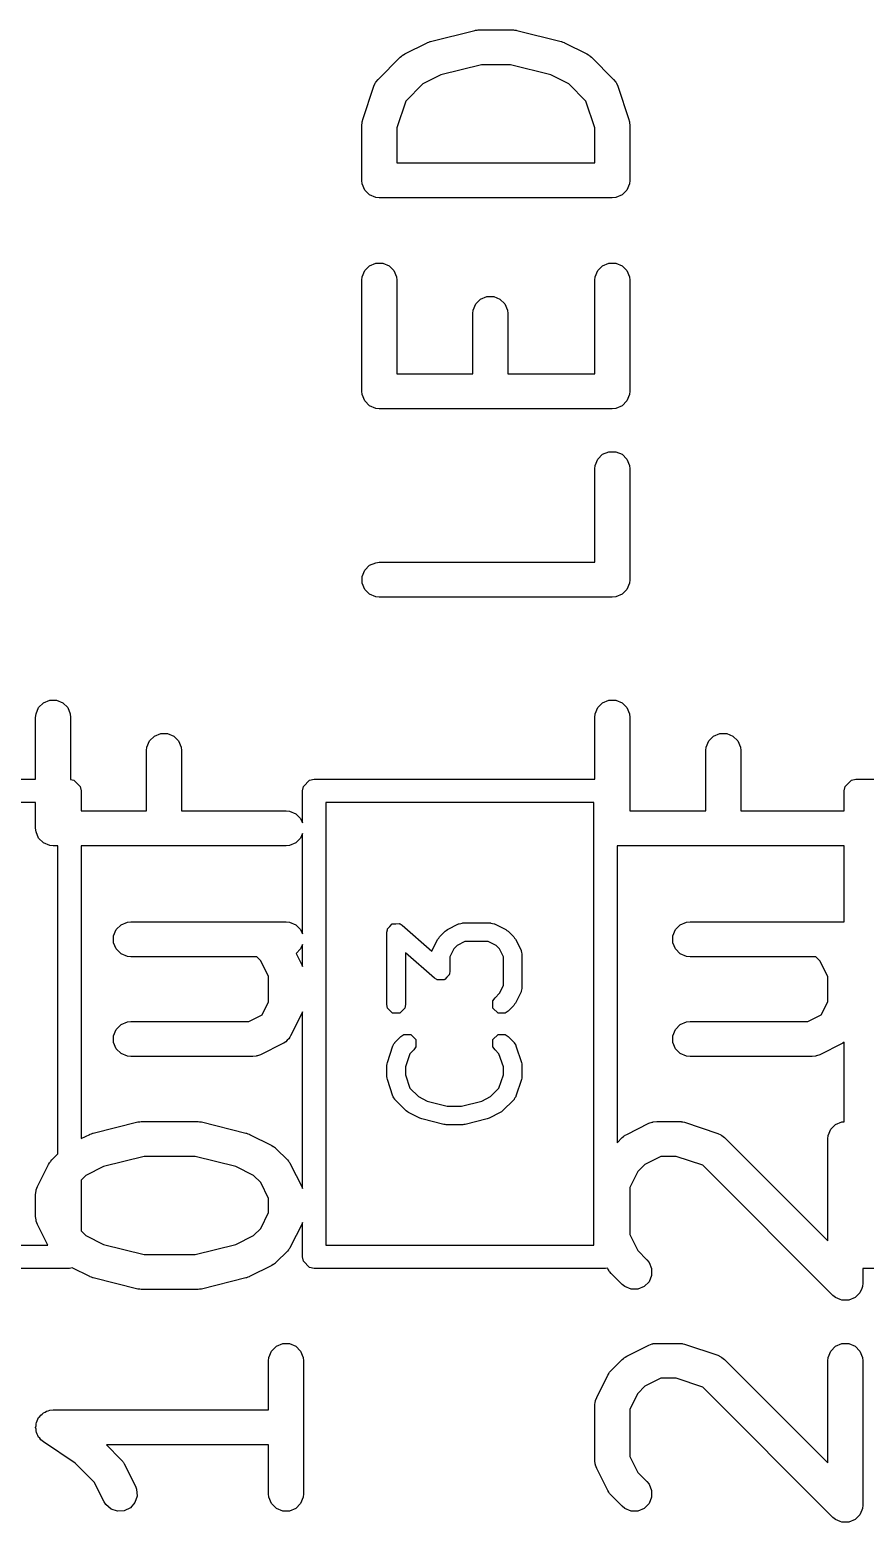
# Model space of a CAD drawing. Extents: x 1.56 to 6.49, y -4.6 to -1.37.
# Drawn here: x 3.6321 to 3.7732, y -2.2033 to -1.9511 of the extents above; entities that cross this region are included whole.
import ezdxf

# ---------------------------------------------------------------- set-up
doc = ezdxf.new("R2010")
doc.units = 0
doc.header["$MEASUREMENT"] = 0
doc.layers.add('BLACK', color=7, linetype='CONTINUOUS')

msp = doc.modelspace()

# ---------------------------------------------------------------- linework, layer by layer
at = {"layer": 'BLACK', "linetype": 'CONTINUOUS'}
for p, q in [((3.69979, -1.95308), (3.70729, -1.9512)), ((3.70729, -1.9512), (3.70739, -1.95119)), ((3.70739, -1.95119), (3.70743, -1.95117)), ((3.70743, -1.95117), (3.70765, -1.95115)), ((3.70765, -1.95115), (3.70786, -1.95112)), ((3.70786, -1.95112), (3.70791, -1.95113)), ((3.70791, -1.95113), (3.70801, -1.95112)), ((3.70801, -1.95112), (3.71363, -1.95112)), ((3.71363, -1.95112), (3.71373, -1.95113)), ((3.71373, -1.95113), (3.71378, -1.95112)), ((3.71378, -1.95112), (3.71399, -1.95115)), ((3.71399, -1.95115), (3.71421, -1.95117)), ((3.71421, -1.95117), (3.71425, -1.95119)), ((3.71425, -1.95119), (3.71435, -1.9512)), ((3.71435, -1.9512), (3.72185, -1.95308)), ((3.69544, -1.95518), (3.69919, -1.9533)), ((3.69919, -1.9533), (3.69923, -1.95329)), ((3.69923, -1.95329), (3.69925, -1.95327)), ((3.69925, -1.95327), (3.69949, -1.95319)), ((3.69949, -1.95319), (3.69973, -1.9531)), ((3.69973, -1.9531), (3.69975, -1.95309)), ((3.69975, -1.95309), (3.69979, -1.95308)), ((3.72185, -1.95308), (3.72189, -1.95309)), ((3.72189, -1.95309), (3.72191, -1.9531)), ((3.72191, -1.9531), (3.72215, -1.95319)), ((3.72215, -1.95319), (3.72239, -1.95327)), ((3.72239, -1.95327), (3.72241, -1.95329)), ((3.72241, -1.95329), (3.72245, -1.9533)), ((3.72245, -1.9533), (3.7262, -1.95518)), ((3.69092, -1.95948), (3.69467, -1.95573)), ((3.69467, -1.95573), (3.6949, -1.95554)), ((3.6949, -1.95554), (3.69495, -1.95549)), ((3.69495, -1.95549), (3.69504, -1.95543)), ((3.69504, -1.95543), (3.69512, -1.95536)), ((3.69512, -1.95536), (3.69519, -1.95533)), ((3.69519, -1.95533), (3.69544, -1.95518)), ((3.7262, -1.95518), (3.72645, -1.95533)), ((3.72645, -1.95533), (3.72652, -1.95536)), ((3.72652, -1.95536), (3.7266, -1.95543)), ((3.7266, -1.95543), (3.72669, -1.95549)), ((3.72669, -1.95549), (3.72674, -1.95554)), ((3.72674, -1.95554), (3.72697, -1.95573)), ((3.72697, -1.95573), (3.73072, -1.95948)), ((3.69055, -1.95993), (3.69092, -1.95948)), ((3.70154, -1.95873), (3.69851, -1.96024)), ((3.70837, -1.95702), (3.70154, -1.95873)), ((3.71327, -1.95702), (3.70837, -1.95702)), ((3.7201, -1.95873), (3.71327, -1.95702)), ((3.72313, -1.96024), (3.7201, -1.95873)), ((3.73072, -1.95948), (3.73109, -1.95993)), ((3.68833, -1.96626), (3.69021, -1.96063)), ((3.69021, -1.96063), (3.69044, -1.9601)), ((3.69044, -1.9601), (3.69051, -1.96002)), ((3.69051, -1.96002), (3.69055, -1.95993)), ((3.69851, -1.96024), (3.69559, -1.96316)), ((3.72605, -1.96316), (3.72313, -1.96024)), ((3.73109, -1.95993), (3.73113, -1.96002)), ((3.73113, -1.96002), (3.7312, -1.9601)), ((3.7312, -1.9601), (3.73143, -1.96063)), ((3.73143, -1.96063), (3.73331, -1.96626)), ((3.69559, -1.96316), (3.69409, -1.96767)), ((3.72755, -1.96767), (3.72605, -1.96316)), ((3.68818, -1.96719), (3.68821, -1.9669)), ((3.68821, -1.96682), (3.68823, -1.96672)), ((3.68821, -1.9669), (3.68821, -1.96682)), ((3.68823, -1.96672), (3.68824, -1.96662)), ((3.68824, -1.96662), (3.68827, -1.96654)), ((3.68827, -1.96654), (3.68833, -1.96626)), ((3.73331, -1.96626), (3.73337, -1.96654)), ((3.73337, -1.96654), (3.7334, -1.96662)), ((3.7334, -1.96662), (3.73341, -1.96672)), ((3.73341, -1.96672), (3.73343, -1.96682)), ((3.73343, -1.96682), (3.73343, -1.9669)), ((3.73343, -1.9669), (3.73346, -1.96719)), ((3.68818, -1.97657), (3.68818, -1.96719)), ((3.69409, -1.96767), (3.69409, -1.97361)), ((3.72755, -1.97361), (3.72755, -1.96767)), ((3.73346, -1.96719), (3.73346, -1.97657)), ((3.69409, -1.97361), (3.72755, -1.97361)), ((3.68824, -1.97714), (3.68818, -1.97657)), ((3.68868, -1.97821), (3.68824, -1.97714)), ((3.7334, -1.97714), (3.73296, -1.97821)), ((3.73346, -1.97657), (3.7334, -1.97714)), ((3.68949, -1.97902), (3.68868, -1.97821)), ((3.69056, -1.97946), (3.68949, -1.97902)), ((3.69113, -1.97952), (3.69056, -1.97946)), ((3.7305, -1.97952), (3.69113, -1.97952)), ((3.73108, -1.97946), (3.7305, -1.97952)), ((3.73215, -1.97902), (3.73108, -1.97946)), ((3.73296, -1.97821), (3.73215, -1.97902)), ((3.68824, -1.99286), (3.68868, -1.9918)), ((3.68868, -1.9918), (3.68949, -1.99098)), ((3.68949, -1.99098), (3.69056, -1.99054)), ((3.69056, -1.99054), (3.69171, -1.99054)), ((3.69171, -1.99054), (3.69278, -1.99098)), ((3.69278, -1.99098), (3.69359, -1.9918)), ((3.69359, -1.9918), (3.69403, -1.99286)), ((3.72761, -1.99286), (3.72805, -1.9918)), ((3.72805, -1.9918), (3.72886, -1.99098)), ((3.72886, -1.99098), (3.72993, -1.99054)), ((3.72993, -1.99054), (3.73108, -1.99054)), ((3.73108, -1.99054), (3.73215, -1.99098)), ((3.73215, -1.99098), (3.73296, -1.9918)), ((3.73296, -1.9918), (3.7334, -1.99286)), ((3.68818, -1.99344), (3.68824, -1.99286)), ((3.68818, -2.01219), (3.68818, -1.99344)), ((3.69403, -1.99286), (3.69409, -1.99344)), ((3.69409, -1.99344), (3.69409, -2.00923)), ((3.72755, -1.99344), (3.72761, -1.99286)), ((3.72755, -2.00923), (3.72755, -1.99344)), ((3.7334, -1.99286), (3.73346, -1.99344)), ((3.73346, -1.99344), (3.73346, -2.01219)), ((3.70743, -1.99742), (3.70824, -1.99661)), ((3.70824, -1.99661), (3.70931, -1.99617)), ((3.70931, -1.99617), (3.71046, -1.99617)), ((3.71046, -1.99617), (3.71152, -1.99661)), ((3.71152, -1.99661), (3.71234, -1.99742)), ((3.70693, -1.99906), (3.70699, -1.99849)), ((3.70693, -2.00923), (3.70693, -1.99906)), ((3.70699, -1.99849), (3.70743, -1.99742)), ((3.71234, -1.99742), (3.71278, -1.99849)), ((3.71278, -1.99849), (3.71284, -1.99906)), ((3.71284, -1.99906), (3.71284, -2.00923)), ((3.69409, -2.00923), (3.70693, -2.00923)), ((3.71284, -2.00923), (3.72755, -2.00923)), ((3.68824, -2.01276), (3.68818, -2.01219)), ((3.73346, -2.01219), (3.7334, -2.01276)), ((3.68868, -2.01383), (3.68824, -2.01276)), ((3.68949, -2.01464), (3.68868, -2.01383)), ((3.69056, -2.01508), (3.68949, -2.01464)), ((3.73215, -2.01464), (3.73108, -2.01508)), ((3.73296, -2.01383), (3.73215, -2.01464)), ((3.7334, -2.01276), (3.73296, -2.01383)), ((3.69113, -2.01514), (3.69056, -2.01508)), ((3.7305, -2.01514), (3.69113, -2.01514)), ((3.73108, -2.01508), (3.7305, -2.01514)), ((3.72886, -2.02285), (3.72993, -2.02241)), ((3.72993, -2.02241), (3.73108, -2.02241)), ((3.73108, -2.02241), (3.73215, -2.02285)), ((3.72755, -2.02531), (3.72761, -2.02473)), ((3.72761, -2.02473), (3.72805, -2.02367)), ((3.72805, -2.02367), (3.72886, -2.02285)), ((3.73215, -2.02285), (3.73296, -2.02367)), ((3.73296, -2.02367), (3.7334, -2.02473)), ((3.7334, -2.02473), (3.73346, -2.02531)), ((3.72755, -2.0411), (3.72755, -2.02531)), ((3.73346, -2.02531), (3.73346, -2.04406)), ((3.68824, -2.04348), (3.68868, -2.04242)), ((3.68868, -2.04242), (3.68949, -2.0416)), ((3.68949, -2.0416), (3.69056, -2.04116)), ((3.69056, -2.04116), (3.69113, -2.0411)), ((3.69113, -2.0411), (3.72755, -2.0411)), ((3.68824, -2.04463), (3.68824, -2.04348)), ((3.68868, -2.0457), (3.68824, -2.04463)), ((3.7334, -2.04463), (3.73296, -2.0457)), ((3.73346, -2.04406), (3.7334, -2.04463)), ((3.68949, -2.04651), (3.68868, -2.0457)), ((3.69056, -2.04695), (3.68949, -2.04651)), ((3.69113, -2.04701), (3.69056, -2.04695)), ((3.7305, -2.04701), (3.69113, -2.04701)), ((3.73108, -2.04695), (3.7305, -2.04701)), ((3.73215, -2.04651), (3.73108, -2.04695)), ((3.73296, -2.0457), (3.73215, -2.04651)), ((3.63356, -2.06566), (3.63438, -2.06485)), ((3.63438, -2.06485), (3.63544, -2.06441)), ((3.63544, -2.06441), (3.63659, -2.06441)), ((3.63659, -2.06441), (3.63766, -2.06485)), ((3.63766, -2.06485), (3.63847, -2.06566)), ((3.72805, -2.06566), (3.72886, -2.06485)), ((3.72886, -2.06485), (3.72993, -2.06441)), ((3.72993, -2.06441), (3.73108, -2.06441)), ((3.73108, -2.06441), (3.73215, -2.06485)), ((3.73215, -2.06485), (3.73296, -2.06566)), ((3.63306, -2.0673), (3.63312, -2.06673)), ((3.63306, -2.07776), (3.63306, -2.0673)), ((3.63312, -2.06673), (3.63356, -2.06566)), ((3.63847, -2.06566), (3.63891, -2.06673)), ((3.63891, -2.06673), (3.63897, -2.0673)), ((3.63897, -2.0673), (3.63897, -2.07779)), ((3.72755, -2.0673), (3.72761, -2.06673)), ((3.72755, -2.07776), (3.72755, -2.0673)), ((3.72761, -2.06673), (3.72805, -2.06566)), ((3.73296, -2.06566), (3.7334, -2.06673)), ((3.7334, -2.06673), (3.73346, -2.0673)), ((3.73346, -2.0673), (3.73346, -2.0831)), ((3.65231, -2.07129), (3.65312, -2.07047)), ((3.65312, -2.07047), (3.65419, -2.07003)), ((3.65419, -2.07003), (3.65534, -2.07003)), ((3.65534, -2.07003), (3.6564, -2.07047)), ((3.6564, -2.07047), (3.65722, -2.07129)), ((3.7468, -2.07129), (3.74761, -2.07047)), ((3.74761, -2.07047), (3.74868, -2.07003)), ((3.74868, -2.07003), (3.74983, -2.07003)), ((3.74983, -2.07003), (3.75089, -2.07047)), ((3.75089, -2.07047), (3.75171, -2.07129)), ((3.65181, -2.07293), (3.65187, -2.07235)), ((3.65181, -2.0831), (3.65181, -2.07293)), ((3.65187, -2.07235), (3.65231, -2.07129)), ((3.65722, -2.07129), (3.65766, -2.07235)), ((3.65766, -2.07235), (3.65772, -2.07293)), ((3.65772, -2.07293), (3.65772, -2.0831)), ((3.7463, -2.07293), (3.74636, -2.07235)), ((3.7463, -2.0831), (3.7463, -2.07293)), ((3.74636, -2.07235), (3.7468, -2.07129)), ((3.75171, -2.07129), (3.75215, -2.07235)), ((3.75215, -2.07235), (3.75221, -2.07293)), ((3.75221, -2.07293), (3.75221, -2.0831)), ((3.58957, -2.07776), (3.63306, -2.07776)), ((3.63897, -2.07779), (3.63953, -2.07791)), ((3.63953, -2.07791), (3.6406, -2.07897)), ((3.6783, -2.07897), (3.67936, -2.07791)), ((3.67936, -2.07791), (3.68012, -2.07776)), ((3.68012, -2.07776), (3.72755, -2.07776)), ((3.76983, -2.07897), (3.7709, -2.07791)), ((3.7709, -2.07791), (3.77165, -2.07776)), ((3.77165, -2.07776), (3.8181, -2.07776)), ((3.6406, -2.07897), (3.64075, -2.07972)), ((3.64075, -2.07972), (3.64075, -2.0831)), ((3.67815, -2.07972), (3.6783, -2.07897)), ((3.67815, -2.08515), (3.67815, -2.07972)), ((3.76969, -2.07972), (3.76983, -2.07897)), ((3.76969, -2.0831), (3.76969, -2.07972)), ((3.63306, -2.08169), (3.59154, -2.08169)), ((3.63306, -2.08605), (3.63306, -2.08169)), ((3.64075, -2.0831), (3.65181, -2.0831)), ((3.65772, -2.0831), (3.67539, -2.0831)), ((3.67539, -2.0831), (3.67596, -2.08316)), ((3.68209, -2.08169), (3.68209, -2.1565)), ((3.72736, -2.08169), (3.68209, -2.08169)), ((3.72736, -2.1565), (3.72736, -2.08169)), ((3.73346, -2.0831), (3.7463, -2.0831)), ((3.75221, -2.0831), (3.76969, -2.0831)), ((3.67596, -2.08316), (3.67703, -2.0836)), ((3.67703, -2.0836), (3.67784, -2.08441)), ((3.67784, -2.08441), (3.67815, -2.08515)), ((3.63312, -2.08663), (3.63306, -2.08605)), ((3.63356, -2.08769), (3.63312, -2.08663)), ((3.63438, -2.08851), (3.63356, -2.08769)), ((3.67784, -2.08769), (3.67703, -2.08851)), ((3.67815, -2.08695), (3.67784, -2.08769)), ((3.67815, -2.1039), (3.67815, -2.08695)), ((3.63544, -2.08895), (3.63438, -2.08851)), ((3.63602, -2.089), (3.63544, -2.08895)), ((3.63681, -2.089), (3.63602, -2.089)), ((3.63681, -2.14107), (3.63681, -2.089)), ((3.67539, -2.089), (3.64075, -2.089)), ((3.64075, -2.089), (3.64075, -2.1385)), ((3.67596, -2.08895), (3.67539, -2.089)), ((3.67703, -2.08851), (3.67596, -2.08895)), ((3.7313, -2.089), (3.7313, -2.1392)), ((3.76969, -2.089), (3.7313, -2.089)), ((3.76969, -2.10185), (3.76969, -2.089)), ((3.64624, -2.10422), (3.64668, -2.10316)), ((3.64668, -2.10316), (3.6475, -2.10234)), ((3.6475, -2.10234), (3.64856, -2.1019)), ((3.64856, -2.1019), (3.64914, -2.10185)), ((3.64914, -2.10185), (3.67539, -2.10185)), ((3.67539, -2.10185), (3.67596, -2.1019)), ((3.67596, -2.1019), (3.67703, -2.10234)), ((3.67703, -2.10234), (3.67784, -2.10316)), ((3.67784, -2.10316), (3.67815, -2.1039)), ((3.69241, -2.10363), (3.69249, -2.10319)), ((3.69249, -2.10312), (3.69251, -2.1031)), ((3.69249, -2.10319), (3.69249, -2.10312)), ((3.69251, -2.1031), (3.69253, -2.10303)), ((3.69253, -2.10303), (3.69292, -2.10263)), ((3.69292, -2.10263), (3.69328, -2.10222)), ((3.69328, -2.10222), (3.69334, -2.10221)), ((3.69334, -2.10221), (3.69338, -2.10217)), ((3.69338, -2.10217), (3.69393, -2.10217)), ((3.69393, -2.10217), (3.69449, -2.10214)), ((3.69449, -2.10214), (3.69455, -2.10217)), ((3.69455, -2.10217), (3.69458, -2.10217)), ((3.69458, -2.10217), (3.69463, -2.10222)), ((3.69463, -2.10222), (3.69502, -2.10244)), ((3.69502, -2.10244), (3.70002, -2.10682)), ((3.70245, -2.10331), (3.70265, -2.10316)), ((3.70265, -2.10316), (3.70453, -2.10222)), ((3.70453, -2.10222), (3.7046, -2.1022)), ((3.7046, -2.1022), (3.70463, -2.10217)), ((3.70463, -2.10217), (3.70488, -2.10212)), ((3.70488, -2.10212), (3.70512, -2.10206)), ((3.70512, -2.10206), (3.70515, -2.10207)), ((3.70515, -2.10207), (3.70523, -2.10205)), ((3.70523, -2.10205), (3.70992, -2.10205)), ((3.70992, -2.10205), (3.71, -2.10207)), ((3.71, -2.10207), (3.71003, -2.10206)), ((3.71003, -2.10206), (3.71027, -2.10212)), ((3.71027, -2.10212), (3.71052, -2.10217)), ((3.71052, -2.10217), (3.71055, -2.1022)), ((3.71055, -2.1022), (3.71062, -2.10222)), ((3.71062, -2.10222), (3.7125, -2.10316)), ((3.7125, -2.10316), (3.7127, -2.10331)), ((3.74073, -2.10422), (3.74117, -2.10316)), ((3.74117, -2.10316), (3.74199, -2.10234)), ((3.74199, -2.10234), (3.74305, -2.1019)), ((3.74305, -2.1019), (3.74363, -2.10185)), ((3.74363, -2.10185), (3.76969, -2.10185)), ((3.64624, -2.10538), (3.64624, -2.10422)), ((3.64668, -2.10644), (3.64624, -2.10538)), ((3.67815, -2.1057), (3.67784, -2.10644)), ((3.67815, -2.10942), (3.67815, -2.1057)), ((3.69241, -2.11581), (3.69241, -2.10363)), ((3.70007, -2.10667), (3.70101, -2.1048)), ((3.70101, -2.1048), (3.70117, -2.1046)), ((3.70117, -2.1046), (3.70131, -2.10439)), ((3.70131, -2.10439), (3.70224, -2.10345)), ((3.70224, -2.10345), (3.70245, -2.10331)), ((3.7056, -2.1052), (3.70429, -2.10586)), ((3.70955, -2.1052), (3.7056, -2.1052)), ((3.71086, -2.10586), (3.70955, -2.1052)), ((3.7127, -2.10331), (3.71291, -2.10345)), ((3.71291, -2.10345), (3.71384, -2.10439)), ((3.71384, -2.10439), (3.71398, -2.1046)), ((3.71398, -2.1046), (3.71414, -2.1048)), ((3.71414, -2.1048), (3.71508, -2.10667)), ((3.74073, -2.10538), (3.74073, -2.10422)), ((3.74117, -2.10644), (3.74073, -2.10538)), ((3.6475, -2.10725), (3.64668, -2.10644)), ((3.64856, -2.1077), (3.6475, -2.10725)), ((3.64914, -2.10775), (3.64856, -2.1077)), ((3.67041, -2.10775), (3.64914, -2.10775)), ((3.67109, -2.10842), (3.67041, -2.10775)), ((3.67784, -2.10644), (3.67708, -2.1072)), ((3.67708, -2.1072), (3.67803, -2.1091)), ((3.70044, -2.11137), (3.69556, -2.1071)), ((3.69556, -2.1071), (3.69556, -2.11581)), ((3.70002, -2.10682), (3.70003, -2.10677)), ((3.70003, -2.10677), (3.70005, -2.10675)), ((3.70005, -2.10675), (3.70007, -2.10667)), ((3.70371, -2.10644), (3.70306, -2.10775)), ((3.70306, -2.10775), (3.70306, -2.11019)), ((3.70429, -2.10586), (3.70371, -2.10644)), ((3.71144, -2.10644), (3.71086, -2.10586)), ((3.71209, -2.10775), (3.71144, -2.10644)), ((3.71209, -2.11263), (3.71209, -2.10775)), ((3.71508, -2.10667), (3.7151, -2.10675)), ((3.7151, -2.10675), (3.71512, -2.10677)), ((3.71512, -2.10677), (3.71517, -2.10702)), ((3.71517, -2.10702), (3.71524, -2.10727)), ((3.71524, -2.10727), (3.71523, -2.1073)), ((3.71523, -2.1073), (3.71524, -2.10738)), ((3.71524, -2.10738), (3.71524, -2.113)), ((3.74199, -2.10725), (3.74117, -2.10644)), ((3.74305, -2.1077), (3.74199, -2.10725)), ((3.74363, -2.10775), (3.74305, -2.1077)), ((3.7649, -2.10775), (3.74363, -2.10775)), ((3.76557, -2.10842), (3.7649, -2.10775)), ((3.67243, -2.11112), (3.67109, -2.10842)), ((3.67803, -2.1091), (3.67815, -2.10942)), ((3.70294, -2.11079), (3.70254, -2.11118)), ((3.70295, -2.11072), (3.70294, -2.11079)), ((3.70297, -2.11069), (3.70295, -2.11072)), ((3.70306, -2.11019), (3.70297, -2.11063)), ((3.70297, -2.11063), (3.70297, -2.11069)), ((3.76692, -2.11112), (3.76557, -2.10842)), ((3.67243, -2.11535), (3.67243, -2.11112)), ((3.70083, -2.1116), (3.70044, -2.11137)), ((3.70088, -2.11164), (3.70083, -2.1116)), ((3.70091, -2.11164), (3.70088, -2.11164)), ((3.70098, -2.11168), (3.70091, -2.11164)), ((3.70153, -2.11164), (3.70098, -2.11168)), ((3.70208, -2.11164), (3.70153, -2.11164)), ((3.70212, -2.1116), (3.70208, -2.11164)), ((3.70218, -2.1116), (3.70212, -2.1116)), ((3.70254, -2.11118), (3.70218, -2.1116)), ((3.71144, -2.11394), (3.71209, -2.11263)), ((3.71517, -2.11336), (3.71512, -2.1136)), ((3.71524, -2.11311), (3.71517, -2.11336)), ((3.71524, -2.113), (3.71523, -2.11308)), ((3.71523, -2.11308), (3.71524, -2.11311)), ((3.76692, -2.11535), (3.76692, -2.11112)), ((3.67131, -2.1176), (3.67243, -2.11535)), ((3.69253, -2.11642), (3.69241, -2.11581)), ((3.69556, -2.11581), (3.69544, -2.11642)), ((3.71034, -2.11521), (3.71068, -2.1147)), ((3.71034, -2.11642), (3.71034, -2.11521)), ((3.71068, -2.1147), (3.71144, -2.11394)), ((3.71398, -2.11578), (3.71384, -2.11599)), ((3.71414, -2.11558), (3.71398, -2.11578)), ((3.71508, -2.11371), (3.71414, -2.11558)), ((3.7151, -2.11363), (3.71508, -2.11371)), ((3.71512, -2.1136), (3.7151, -2.11363)), ((3.7658, -2.1176), (3.76692, -2.11535)), ((3.66907, -2.11872), (3.67131, -2.1176)), ((3.67803, -2.11737), (3.67615, -2.12112)), ((3.67815, -2.11705), (3.67803, -2.11737)), ((3.67815, -2.14692), (3.67815, -2.11705)), ((3.69338, -2.11727), (3.69253, -2.11642)), ((3.69458, -2.11727), (3.69338, -2.11727)), ((3.69544, -2.11642), (3.69458, -2.11727)), ((3.71119, -2.11727), (3.71034, -2.11642)), ((3.7124, -2.11727), (3.71119, -2.11727)), ((3.71291, -2.11693), (3.7124, -2.11727)), ((3.71384, -2.11599), (3.71291, -2.11693)), ((3.76355, -2.11872), (3.7658, -2.1176)), ((3.64624, -2.1211), (3.64668, -2.12003)), ((3.64668, -2.12003), (3.6475, -2.11922)), ((3.6475, -2.11922), (3.64856, -2.11878)), ((3.64856, -2.11878), (3.64914, -2.11872)), ((3.64914, -2.11872), (3.66907, -2.11872)), ((3.69474, -2.12126), (3.69525, -2.12092)), ((3.69525, -2.12092), (3.69646, -2.12092)), ((3.69646, -2.12092), (3.69731, -2.12177)), ((3.71034, -2.12177), (3.71119, -2.12092)), ((3.71119, -2.12092), (3.7124, -2.12092)), ((3.7124, -2.12092), (3.71291, -2.12126)), ((3.74073, -2.1211), (3.74117, -2.12003)), ((3.74117, -2.12003), (3.74199, -2.11922)), ((3.74199, -2.11922), (3.74305, -2.11878)), ((3.74305, -2.11878), (3.74363, -2.11872)), ((3.74363, -2.11872), (3.76355, -2.11872)), ((3.64624, -2.12225), (3.64624, -2.1211)), ((3.64668, -2.12331), (3.64624, -2.12225)), ((3.6475, -2.12413), (3.64668, -2.12331)), ((3.67483, -2.12244), (3.67108, -2.12431)), ((3.67493, -2.12238), (3.67483, -2.12244)), ((3.67497, -2.12236), (3.67493, -2.12238)), ((3.67503, -2.12231), (3.67497, -2.12236)), ((3.67532, -2.12213), (3.67503, -2.12231)), ((3.67556, -2.12185), (3.67532, -2.12213)), ((3.67584, -2.12161), (3.67556, -2.12185)), ((3.67603, -2.12132), (3.67584, -2.12161)), ((3.67608, -2.12126), (3.67603, -2.12132)), ((3.67609, -2.12121), (3.67608, -2.12126)), ((3.67615, -2.12112), (3.67609, -2.12121)), ((3.69249, -2.12563), (3.69343, -2.12281)), ((3.69343, -2.12281), (3.69346, -2.12275)), ((3.69346, -2.12271), (3.6936, -2.1225)), ((3.69346, -2.12275), (3.69346, -2.12271)), ((3.6936, -2.1225), (3.69373, -2.12228)), ((3.69373, -2.12228), (3.69376, -2.12226)), ((3.69376, -2.12226), (3.69381, -2.1222)), ((3.69381, -2.1222), (3.69474, -2.12126)), ((3.69731, -2.12298), (3.69697, -2.12349)), ((3.69731, -2.12177), (3.69731, -2.12298)), ((3.71034, -2.12298), (3.71034, -2.12177)), ((3.71068, -2.12349), (3.71034, -2.12298)), ((3.71291, -2.12126), (3.71384, -2.1222)), ((3.71384, -2.1222), (3.71389, -2.12226)), ((3.71389, -2.12226), (3.71392, -2.12228)), ((3.71392, -2.12228), (3.71404, -2.1225)), ((3.71404, -2.1225), (3.71418, -2.12271)), ((3.71418, -2.12271), (3.71418, -2.12275)), ((3.71418, -2.12275), (3.71422, -2.12281)), ((3.71422, -2.12281), (3.71516, -2.12563)), ((3.74073, -2.12225), (3.74073, -2.1211)), ((3.74117, -2.12331), (3.74073, -2.12225)), ((3.74199, -2.12413), (3.74117, -2.12331)), ((3.76932, -2.12244), (3.76557, -2.12431)), ((3.76942, -2.12238), (3.76932, -2.12244)), ((3.76946, -2.12236), (3.76942, -2.12238)), ((3.76952, -2.12231), (3.76946, -2.12236)), ((3.76969, -2.12221), (3.76952, -2.12231)), ((3.76969, -2.13565), (3.76969, -2.12221)), ((3.64856, -2.12457), (3.6475, -2.12413)), ((3.64914, -2.12462), (3.64856, -2.12457)), ((3.66976, -2.12462), (3.64914, -2.12462)), ((3.67034, -2.12457), (3.66976, -2.12462)), ((3.67044, -2.12453), (3.67034, -2.12457)), ((3.67054, -2.12452), (3.67044, -2.12453)), ((3.67108, -2.12431), (3.67054, -2.12452)), ((3.69241, -2.12612), (3.69246, -2.12588)), ((3.69246, -2.12588), (3.69249, -2.12563)), ((3.6963, -2.12416), (3.69556, -2.12638)), ((3.69697, -2.12349), (3.6963, -2.12416)), ((3.71135, -2.12416), (3.71068, -2.12349)), ((3.71209, -2.12638), (3.71135, -2.12416)), ((3.71516, -2.12563), (3.71519, -2.12588)), ((3.71519, -2.12588), (3.71524, -2.12612)), ((3.74305, -2.12457), (3.74199, -2.12413)), ((3.74363, -2.12462), (3.74305, -2.12457)), ((3.76425, -2.12462), (3.74363, -2.12462)), ((3.76483, -2.12457), (3.76425, -2.12462)), ((3.76492, -2.12453), (3.76483, -2.12457)), ((3.76503, -2.12452), (3.76492, -2.12453)), ((3.76557, -2.12431), (3.76503, -2.12452)), ((3.69241, -2.128), (3.69241, -2.12612)), ((3.69246, -2.12825), (3.69241, -2.128)), ((3.69249, -2.1285), (3.69246, -2.12825)), ((3.69343, -2.13131), (3.69249, -2.1285)), ((3.69556, -2.12638), (3.69556, -2.12774)), ((3.69556, -2.12774), (3.6963, -2.12996)), ((3.71135, -2.12996), (3.71209, -2.12774)), ((3.71209, -2.12774), (3.71209, -2.12638)), ((3.71516, -2.1285), (3.71422, -2.13131)), ((3.71519, -2.12825), (3.71516, -2.1285)), ((3.71524, -2.128), (3.71519, -2.12825)), ((3.71524, -2.12612), (3.71524, -2.128)), ((3.6963, -2.12996), (3.69773, -2.13139)), ((3.70992, -2.13139), (3.71135, -2.12996)), ((3.69346, -2.13138), (3.69343, -2.13131)), ((3.69346, -2.13141), (3.69346, -2.13138)), ((3.6936, -2.13162), (3.69346, -2.13141)), ((3.69373, -2.13184), (3.6936, -2.13162)), ((3.69376, -2.13186), (3.69373, -2.13184)), ((3.69381, -2.13193), (3.69376, -2.13186)), ((3.69568, -2.1338), (3.69381, -2.13193)), ((3.69773, -2.13139), (3.69922, -2.13214)), ((3.69922, -2.13214), (3.70261, -2.13299)), ((3.70261, -2.13299), (3.70504, -2.13299)), ((3.70504, -2.13299), (3.70843, -2.13214)), ((3.70843, -2.13214), (3.70992, -2.13139)), ((3.71384, -2.13193), (3.71197, -2.1338)), ((3.71389, -2.13186), (3.71384, -2.13193)), ((3.71392, -2.13184), (3.71389, -2.13186)), ((3.71404, -2.13162), (3.71392, -2.13184)), ((3.71418, -2.13141), (3.71404, -2.13162)), ((3.71422, -2.13131), (3.71418, -2.13138)), ((3.71418, -2.13138), (3.71418, -2.13141)), ((3.6428, -2.13756), (3.6503, -2.13568)), ((3.6503, -2.13568), (3.6504, -2.13567)), ((3.6504, -2.13567), (3.65044, -2.13565)), ((3.65044, -2.13565), (3.65066, -2.13563)), ((3.65066, -2.13563), (3.65087, -2.1356)), ((3.65087, -2.1356), (3.65091, -2.1356)), ((3.65091, -2.1356), (3.65101, -2.13559)), ((3.65101, -2.13559), (3.66039, -2.13559)), ((3.66039, -2.13559), (3.66049, -2.1356)), ((3.66049, -2.1356), (3.66053, -2.1356)), ((3.66053, -2.1356), (3.66075, -2.13563)), ((3.66075, -2.13563), (3.66096, -2.13565)), ((3.66096, -2.13565), (3.661, -2.13567)), ((3.661, -2.13567), (3.6611, -2.13568)), ((3.6611, -2.13568), (3.6686, -2.13756)), ((3.69589, -2.13394), (3.69568, -2.1338)), ((3.69609, -2.1341), (3.69589, -2.13394)), ((3.69796, -2.13503), (3.69609, -2.1341)), ((3.69813, -2.13508), (3.69796, -2.13503)), ((3.69829, -2.13515), (3.69813, -2.13508)), ((3.70204, -2.13609), (3.69829, -2.13515)), ((3.70936, -2.13515), (3.70561, -2.13609)), ((3.70952, -2.13508), (3.70936, -2.13515)), ((3.70968, -2.13503), (3.70952, -2.13508)), ((3.71156, -2.1341), (3.70968, -2.13503)), ((3.71176, -2.13394), (3.71156, -2.1341)), ((3.71197, -2.1338), (3.71176, -2.13394)), ((3.73293, -2.13778), (3.73668, -2.1359)), ((3.73668, -2.1359), (3.73722, -2.1357)), ((3.73722, -2.1357), (3.73733, -2.13569)), ((3.73733, -2.13569), (3.73743, -2.13565)), ((3.73743, -2.13565), (3.738, -2.13559)), ((3.738, -2.13559), (3.74175, -2.13559)), ((3.74175, -2.13559), (3.74204, -2.13562)), ((3.74204, -2.13562), (3.74212, -2.13562)), ((3.74212, -2.13562), (3.74222, -2.13564)), ((3.74222, -2.13564), (3.74233, -2.13565)), ((3.74233, -2.13565), (3.7424, -2.13568)), ((3.7424, -2.13568), (3.74269, -2.13574)), ((3.74269, -2.13574), (3.74831, -2.13762)), ((3.76823, -2.13609), (3.7693, -2.13565)), ((3.7693, -2.13565), (3.76969, -2.13565)), ((3.64075, -2.1385), (3.6422, -2.13778)), ((3.6422, -2.13778), (3.64224, -2.13776)), ((3.64224, -2.13776), (3.64225, -2.13775)), ((3.64225, -2.13775), (3.6425, -2.13766)), ((3.6425, -2.13766), (3.64274, -2.13757)), ((3.64274, -2.13757), (3.64276, -2.13757)), ((3.64276, -2.13757), (3.6428, -2.13756)), ((3.6686, -2.13756), (3.66865, -2.13757)), ((3.66865, -2.13757), (3.66867, -2.13757)), ((3.66867, -2.13757), (3.66891, -2.13766)), ((3.66891, -2.13766), (3.66915, -2.13775)), ((3.66915, -2.13775), (3.66917, -2.13776)), ((3.66917, -2.13776), (3.66921, -2.13778)), ((3.66921, -2.13778), (3.67296, -2.13965)), ((3.70223, -2.1361), (3.70204, -2.13609)), ((3.70242, -2.13614), (3.70223, -2.1361)), ((3.70523, -2.13614), (3.70242, -2.13614)), ((3.70542, -2.1361), (3.70523, -2.13614)), ((3.70561, -2.13609), (3.70542, -2.1361)), ((3.7313, -2.1392), (3.73217, -2.13833)), ((3.73217, -2.13833), (3.73239, -2.13815)), ((3.73239, -2.13815), (3.73244, -2.13809)), ((3.73244, -2.13809), (3.73253, -2.13803)), ((3.73253, -2.13803), (3.73261, -2.13796)), ((3.73261, -2.13796), (3.73269, -2.13793)), ((3.73269, -2.13793), (3.73293, -2.13778)), ((3.74831, -2.13762), (3.74884, -2.13785)), ((3.74884, -2.13785), (3.74892, -2.13792)), ((3.74892, -2.13792), (3.74902, -2.13796)), ((3.74902, -2.13796), (3.74947, -2.13833)), ((3.74947, -2.13833), (3.76692, -2.15579)), ((3.76692, -2.13855), (3.76698, -2.13797)), ((3.76692, -2.15579), (3.76692, -2.13855)), ((3.76698, -2.13797), (3.76742, -2.1369)), ((3.76742, -2.1369), (3.76823, -2.13609)), ((3.6358, -2.14208), (3.63681, -2.14107)), ((3.67296, -2.13965), (3.67321, -2.13981)), ((3.67321, -2.13981), (3.67328, -2.13984)), ((3.67328, -2.13984), (3.67336, -2.13991)), ((3.67336, -2.13991), (3.67345, -2.13996)), ((3.67345, -2.13996), (3.6735, -2.14002)), ((3.6735, -2.14002), (3.67372, -2.14021)), ((3.67372, -2.14021), (3.6756, -2.14208)), ((3.63338, -2.1466), (3.63525, -2.14285)), ((3.63525, -2.14285), (3.63541, -2.1426)), ((3.63541, -2.1426), (3.63544, -2.14253)), ((3.63544, -2.14253), (3.6355, -2.14245)), ((3.6355, -2.14245), (3.63556, -2.14236)), ((3.63556, -2.14236), (3.63562, -2.14231)), ((3.63562, -2.14231), (3.6358, -2.14208)), ((3.64455, -2.14321), (3.64152, -2.14472)), ((3.65138, -2.1415), (3.64455, -2.14321)), ((3.66002, -2.1415), (3.65138, -2.1415)), ((3.66686, -2.14321), (3.66002, -2.1415)), ((3.66989, -2.14472), (3.66686, -2.14321)), ((3.6756, -2.14208), (3.67579, -2.14231)), ((3.67579, -2.14231), (3.67584, -2.14236)), ((3.67584, -2.14236), (3.6759, -2.14245)), ((3.6759, -2.14245), (3.67597, -2.14253)), ((3.67597, -2.14253), (3.676, -2.1426)), ((3.676, -2.1426), (3.67615, -2.14285)), ((3.67615, -2.14285), (3.67803, -2.1466)), ((3.736, -2.14285), (3.73481, -2.14404)), ((3.7387, -2.1415), (3.736, -2.14285)), ((3.74127, -2.1415), (3.7387, -2.1415)), ((3.74578, -2.143), (3.74127, -2.1415)), ((3.76779, -2.165), (3.74578, -2.143)), ((3.64152, -2.14472), (3.64075, -2.14549)), ((3.64075, -2.14549), (3.64075, -2.1541)), ((3.67109, -2.14592), (3.66989, -2.14472)), ((3.67243, -2.14862), (3.67109, -2.14592)), ((3.73481, -2.14404), (3.73346, -2.14674)), ((3.63306, -2.14792), (3.63312, -2.14734)), ((3.63306, -2.15167), (3.63306, -2.14792)), ((3.63312, -2.14734), (3.63316, -2.14724)), ((3.63316, -2.14724), (3.63317, -2.14714)), ((3.63317, -2.14714), (3.63338, -2.1466)), ((3.67243, -2.15097), (3.67243, -2.14862)), ((3.67803, -2.1466), (3.67815, -2.14692)), ((3.73346, -2.14674), (3.73346, -2.15472)), ((3.67109, -2.15367), (3.67243, -2.15097)), ((3.63312, -2.15224), (3.63306, -2.15167)), ((3.63316, -2.15234), (3.63312, -2.15224)), ((3.63317, -2.15245), (3.63316, -2.15234)), ((3.63338, -2.15299), (3.63317, -2.15245)), ((3.63513, -2.1565), (3.63338, -2.15299)), ((3.66989, -2.15487), (3.67109, -2.15367)), ((3.67803, -2.15299), (3.67615, -2.15674)), ((3.67815, -2.15267), (3.67803, -2.15299)), ((3.67815, -2.15846), (3.67815, -2.15267)), ((3.64075, -2.1541), (3.64152, -2.15487)), ((3.64152, -2.15487), (3.64455, -2.15638)), ((3.66686, -2.15638), (3.66989, -2.15487)), ((3.73346, -2.15472), (3.73481, -2.15742)), ((3.59154, -2.1565), (3.63513, -2.1565)), ((3.64455, -2.15638), (3.65138, -2.15809)), ((3.65138, -2.15809), (3.66002, -2.15809)), ((3.66002, -2.15809), (3.66686, -2.15638)), ((3.6756, -2.15751), (3.67372, -2.15938)), ((3.67579, -2.15728), (3.6756, -2.15751)), ((3.67584, -2.15723), (3.67579, -2.15728)), ((3.6759, -2.15714), (3.67584, -2.15723)), ((3.67597, -2.15706), (3.6759, -2.15714)), ((3.676, -2.15699), (3.67597, -2.15706)), ((3.67615, -2.15674), (3.676, -2.15699)), ((3.6783, -2.15922), (3.67815, -2.15846)), ((3.68209, -2.1565), (3.72736, -2.1565)), ((3.73481, -2.15742), (3.73634, -2.15895)), ((3.63878, -2.16043), (3.58957, -2.16043)), ((3.63925, -2.16034), (3.63878, -2.16043)), ((3.6422, -2.16181), (3.63925, -2.16034)), ((3.67296, -2.15993), (3.66921, -2.16181)), ((3.67321, -2.15978), (3.67296, -2.15993)), ((3.67328, -2.15975), (3.67321, -2.15978)), ((3.67336, -2.15968), (3.67328, -2.15975)), ((3.67345, -2.15963), (3.67336, -2.15968)), ((3.6735, -2.15957), (3.67345, -2.15963)), ((3.67372, -2.15938), (3.6735, -2.15957)), ((3.67936, -2.16028), (3.6783, -2.15922)), ((3.68012, -2.16043), (3.67936, -2.16028)), ((3.72933, -2.16043), (3.68012, -2.16043)), ((3.72968, -2.16036), (3.72933, -2.16043)), ((3.72974, -2.16049), (3.72968, -2.16036)), ((3.72989, -2.16074), (3.72974, -2.16049)), ((3.72992, -2.16081), (3.72989, -2.16074)), ((3.72999, -2.16089), (3.72992, -2.16081)), ((3.73005, -2.16098), (3.72999, -2.16089)), ((3.73011, -2.16103), (3.73005, -2.16098)), ((3.73029, -2.16126), (3.73011, -2.16103)), ((3.73217, -2.16313), (3.73029, -2.16126)), ((3.73634, -2.15895), (3.73671, -2.1594)), ((3.73671, -2.1594), (3.73715, -2.16047)), ((3.73715, -2.16047), (3.73715, -2.16162)), ((3.81832, -2.16043), (3.77283, -2.16043)), ((3.77283, -2.16043), (3.77283, -2.16292)), ((3.64224, -2.16182), (3.6422, -2.16181)), ((3.64225, -2.16184), (3.64224, -2.16182)), ((3.6425, -2.16192), (3.64225, -2.16184)), ((3.64274, -2.16202), (3.6425, -2.16192)), ((3.64276, -2.16202), (3.64274, -2.16202)), ((3.6428, -2.16203), (3.64276, -2.16202)), ((3.6503, -2.16391), (3.6428, -2.16203)), ((3.6686, -2.16203), (3.6611, -2.16391)), ((3.66865, -2.16202), (3.6686, -2.16203)), ((3.66867, -2.16202), (3.66865, -2.16202)), ((3.66891, -2.16192), (3.66867, -2.16202)), ((3.66915, -2.16184), (3.66891, -2.16192)), ((3.66917, -2.16182), (3.66915, -2.16184)), ((3.66921, -2.16181), (3.66917, -2.16182)), ((3.73261, -2.1635), (3.73217, -2.16313)), ((3.73368, -2.16394), (3.73261, -2.1635)), ((3.73589, -2.1635), (3.73483, -2.16394)), ((3.73671, -2.16268), (3.73589, -2.1635)), ((3.73715, -2.16162), (3.73671, -2.16268)), ((3.77264, -2.1638), (3.77233, -2.16456)), ((3.77277, -2.16349), (3.77264, -2.1638)), ((3.77283, -2.16292), (3.77277, -2.16349)), ((3.6504, -2.16392), (3.6503, -2.16391)), ((3.65044, -2.16394), (3.6504, -2.16392)), ((3.65066, -2.16396), (3.65044, -2.16394)), ((3.65087, -2.16399), (3.65066, -2.16396)), ((3.65091, -2.16399), (3.65087, -2.16399)), ((3.65101, -2.164), (3.65091, -2.16399)), ((3.66039, -2.164), (3.65101, -2.164)), ((3.66049, -2.16399), (3.66039, -2.164)), ((3.66053, -2.16399), (3.66049, -2.16399)), ((3.66075, -2.16396), (3.66053, -2.16399)), ((3.66096, -2.16394), (3.66075, -2.16396)), ((3.661, -2.16392), (3.66096, -2.16394)), ((3.6611, -2.16391), (3.661, -2.16392)), ((3.73483, -2.16394), (3.73368, -2.16394)), ((3.76823, -2.16537), (3.76779, -2.165)), ((3.76899, -2.16568), (3.76823, -2.16537)), ((3.7693, -2.16581), (3.76899, -2.16568)), ((3.77045, -2.16581), (3.7693, -2.16581)), ((3.7693, -2.16581), (3.7693, -2.16581)), ((3.77152, -2.16537), (3.77045, -2.16581)), ((3.77233, -2.16456), (3.77152, -2.16537)), ((3.67293, -2.1744), (3.67375, -2.17359)), ((3.67375, -2.17359), (3.67481, -2.17314)), ((3.67481, -2.17314), (3.67596, -2.17314)), ((3.67596, -2.17314), (3.67703, -2.17359)), ((3.67703, -2.17359), (3.67784, -2.1744)), ((3.73293, -2.17527), (3.73668, -2.1734)), ((3.73668, -2.1734), (3.73722, -2.17319)), ((3.73722, -2.17319), (3.73733, -2.17319)), ((3.73733, -2.17319), (3.73743, -2.17314)), ((3.73743, -2.17314), (3.738, -2.17309)), ((3.738, -2.17309), (3.74175, -2.17309)), ((3.74175, -2.17309), (3.74204, -2.17312)), ((3.74204, -2.17312), (3.74212, -2.17311)), ((3.74212, -2.17311), (3.74222, -2.17313)), ((3.74222, -2.17313), (3.74233, -2.17314)), ((3.74233, -2.17314), (3.7424, -2.17317)), ((3.7424, -2.17317), (3.74269, -2.17324)), ((3.74269, -2.17324), (3.74831, -2.17511)), ((3.76742, -2.1744), (3.76823, -2.17359)), ((3.76823, -2.17359), (3.7693, -2.17314)), ((3.7693, -2.17314), (3.77045, -2.17314)), ((3.77045, -2.17314), (3.77152, -2.17359)), ((3.77152, -2.17359), (3.77233, -2.1744)), ((3.67243, -2.17604), (3.67249, -2.17546)), ((3.67243, -2.18434), (3.67243, -2.17604)), ((3.67249, -2.17546), (3.67293, -2.1744)), ((3.67784, -2.1744), (3.67828, -2.17546)), ((3.67828, -2.17546), (3.67834, -2.17604)), ((3.67834, -2.17604), (3.67834, -2.19854)), ((3.73029, -2.1777), (3.73217, -2.17583)), ((3.73217, -2.17583), (3.73239, -2.17564)), ((3.73239, -2.17564), (3.73244, -2.17558)), ((3.73244, -2.17558), (3.73253, -2.17553)), ((3.73253, -2.17553), (3.73261, -2.17546)), ((3.73261, -2.17546), (3.73269, -2.17543)), ((3.73269, -2.17543), (3.73293, -2.17527)), ((3.74831, -2.17511), (3.74884, -2.17535)), ((3.74884, -2.17535), (3.74892, -2.17542)), ((3.74892, -2.17542), (3.74902, -2.17546)), ((3.74902, -2.17546), (3.74947, -2.17583)), ((3.74947, -2.17583), (3.76692, -2.19328)), ((3.76692, -2.17604), (3.76698, -2.17546)), ((3.76692, -2.19328), (3.76692, -2.17604)), ((3.76698, -2.17546), (3.76742, -2.1744)), ((3.77233, -2.1744), (3.77277, -2.17546)), ((3.77277, -2.17546), (3.77283, -2.17604)), ((3.77283, -2.17604), (3.77283, -2.20041)), ((3.72786, -2.18222), (3.72974, -2.17847)), ((3.72974, -2.17847), (3.72989, -2.17822)), ((3.72989, -2.17822), (3.72992, -2.17815)), ((3.72992, -2.17815), (3.72999, -2.17807)), ((3.72999, -2.17807), (3.73005, -2.17798)), ((3.73005, -2.17798), (3.73011, -2.17793)), ((3.73011, -2.17793), (3.73029, -2.1777)), ((3.736, -2.18034), (3.73481, -2.18154)), ((3.7387, -2.17899), (3.736, -2.18034)), ((3.74127, -2.17899), (3.7387, -2.17899)), ((3.74578, -2.1805), (3.74127, -2.17899)), ((3.76779, -2.2025), (3.74578, -2.1805)), ((3.72755, -2.18354), (3.72761, -2.18296)), ((3.72755, -2.19291), (3.72755, -2.18354)), ((3.72761, -2.18296), (3.72765, -2.18287)), ((3.72765, -2.18287), (3.72766, -2.18276)), ((3.72766, -2.18276), (3.72786, -2.18222)), ((3.73481, -2.18154), (3.73346, -2.18424)), ((3.63312, -2.18671), (3.63323, -2.18645)), ((3.63323, -2.18645), (3.63329, -2.18616)), ((3.63329, -2.18616), (3.63345, -2.18592)), ((3.63345, -2.18592), (3.63356, -2.18565)), ((3.63356, -2.18565), (3.63377, -2.18544)), ((3.63377, -2.18544), (3.63393, -2.1852)), ((3.63393, -2.1852), (3.63417, -2.18504)), ((3.63417, -2.18504), (3.63438, -2.18483)), ((3.63438, -2.18483), (3.63464, -2.18472)), ((3.63464, -2.18472), (3.63488, -2.18456)), ((3.63488, -2.18456), (3.63517, -2.1845)), ((3.63517, -2.1845), (3.63544, -2.18439)), ((3.63544, -2.18439), (3.63601, -2.18434)), ((3.63601, -2.18434), (3.63601, -2.18434)), ((3.63601, -2.18434), (3.63601, -2.18434)), ((3.63601, -2.18434), (3.63602, -2.18434)), ((3.63602, -2.18434), (3.67243, -2.18434)), ((3.73346, -2.18424), (3.73346, -2.19222)), ((3.63306, -2.18729), (3.63312, -2.18701)), ((3.63312, -2.18758), (3.63306, -2.18729)), ((3.63312, -2.18701), (3.63312, -2.18671)), ((3.63312, -2.18787), (3.63312, -2.18758)), ((3.63323, -2.18814), (3.63312, -2.18787)), ((3.63329, -2.18842), (3.63323, -2.18814)), ((3.63345, -2.18866), (3.63329, -2.18842)), ((3.63356, -2.18893), (3.63345, -2.18866)), ((3.63377, -2.18914), (3.63356, -2.18893)), ((3.63393, -2.18938), (3.63377, -2.18914)), ((3.63437, -2.18974), (3.63393, -2.18938)), ((3.63438, -2.18974), (3.63437, -2.18974)), ((3.63438, -2.18975), (3.63438, -2.18974)), ((3.63438, -2.18974), (3.63438, -2.18974)), ((3.63976, -2.19333), (3.63438, -2.18975)), ((3.67243, -2.19024), (3.64502, -2.19024)), ((3.64502, -2.19024), (3.64748, -2.1927)), ((3.67243, -2.19854), (3.67243, -2.19024)), ((3.64296, -2.19654), (3.63976, -2.19333)), ((3.64748, -2.1927), (3.64766, -2.19293)), ((3.64766, -2.19293), (3.64772, -2.19298)), ((3.64772, -2.19298), (3.64778, -2.19307)), ((3.64778, -2.19307), (3.64785, -2.19315)), ((3.64785, -2.19315), (3.64788, -2.19322)), ((3.64788, -2.19322), (3.64803, -2.19347)), ((3.64803, -2.19347), (3.64991, -2.19722)), ((3.72761, -2.19349), (3.72755, -2.19291)), ((3.72765, -2.19359), (3.72761, -2.19349)), ((3.72766, -2.19369), (3.72765, -2.19359)), ((3.72786, -2.19423), (3.72766, -2.19369)), ((3.73346, -2.19222), (3.73481, -2.19491)), ((3.64462, -2.19986), (3.64296, -2.19654)), ((3.72974, -2.19798), (3.72786, -2.19423)), ((3.73481, -2.19491), (3.73634, -2.19645)), ((3.73634, -2.19645), (3.73671, -2.1969)), ((3.65019, -2.19891), (3.64983, -2.2)), ((3.64991, -2.19722), (3.65011, -2.19776)), ((3.65011, -2.19776), (3.65019, -2.19891)), ((3.67249, -2.19911), (3.67243, -2.19854)), ((3.67293, -2.20018), (3.67249, -2.19911)), ((3.67828, -2.19911), (3.67784, -2.20018)), ((3.67834, -2.19854), (3.67828, -2.19911)), ((3.72989, -2.19823), (3.72974, -2.19798)), ((3.72992, -2.1983), (3.72989, -2.19823)), ((3.72999, -2.19838), (3.72992, -2.1983)), ((3.73005, -2.19847), (3.72999, -2.19838)), ((3.73011, -2.19852), (3.73005, -2.19847)), ((3.73029, -2.19875), (3.73011, -2.19852)), ((3.73217, -2.20063), (3.73029, -2.19875)), ((3.73671, -2.1969), (3.73715, -2.19796)), ((3.73715, -2.19911), (3.73671, -2.20018)), ((3.73715, -2.19796), (3.73715, -2.19911)), ((3.64493, -2.20035), (3.64462, -2.19986)), ((3.6458, -2.2011), (3.64493, -2.20035)), ((3.6469, -2.20147), (3.6458, -2.2011)), ((3.64804, -2.20139), (3.6469, -2.20147)), ((3.64908, -2.20087), (3.64804, -2.20139)), ((3.64983, -2.2), (3.64908, -2.20087)), ((3.67375, -2.20099), (3.67293, -2.20018)), ((3.67481, -2.20143), (3.67375, -2.20099)), ((3.67596, -2.20143), (3.67481, -2.20143)), ((3.67703, -2.20099), (3.67596, -2.20143)), ((3.67784, -2.20018), (3.67703, -2.20099)), ((3.73261, -2.20099), (3.73217, -2.20063)), ((3.73368, -2.20143), (3.73261, -2.20099)), ((3.73483, -2.20143), (3.73368, -2.20143)), ((3.73589, -2.20099), (3.73483, -2.20143)), ((3.73671, -2.20018), (3.73589, -2.20099)), ((3.77264, -2.2013), (3.77233, -2.20205)), ((3.77277, -2.20099), (3.77264, -2.2013)), ((3.77283, -2.20041), (3.77277, -2.20099)), ((3.76823, -2.20287), (3.76779, -2.2025)), ((3.76899, -2.20318), (3.76823, -2.20287)), ((3.7693, -2.20331), (3.76899, -2.20318)), ((3.77045, -2.20331), (3.7693, -2.20331)), ((3.7693, -2.20331), (3.7693, -2.20331)), ((3.77152, -2.20287), (3.77045, -2.20331)), ((3.77233, -2.20205), (3.77152, -2.20287))]:
    msp.add_line(p, q, dxfattribs=at)

doc.saveas('drawing.dxf')
